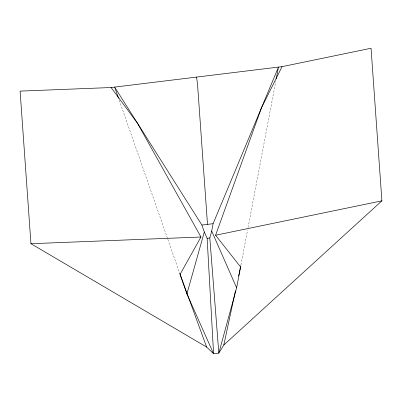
<?xml version="1.0" encoding="UTF-8"?>
<svg xmlns="http://www.w3.org/2000/svg" width="402" height="402" viewBox="0 0 402 402"><rect width="100%" height="100%" fill="white"/><g stroke="black" fill="none" stroke-linecap="round" stroke-linejoin="round"><path stroke-width="0.3" stroke-dasharray="2.01 1.51" d="M240.934 265.084L247.602 229.929M248.069 227.462L275.782 81.274M119.208 100.133L167.644 238.778M167.855 239.371L179.654 273.144"/><path stroke-width="0.6" d="M240.818 265.702L236.627 287.807L218.834 353.107L223.824 344.971L381.9 200.844L371.051 48.255L282.048 66.652L111.078 87.53L20.1 91.118L30.949 243.707L206.628 347.072L213.593 353.745L218.834 353.107L209.814 237.974L211.693 231.08L213.095 223.688L278.47 67.089L276.249 78.807M223.824 344.971L235.466 290.721M238.607 276.094L240.567 266.948L215.588 235.235L261.426 107.937L282.048 66.652M204.322 231.979L207.141 238.306L213.593 353.745L186.9 293.882L204.322 231.979L201.904 225.055L114.65 87.098L118.585 98.354M111.078 87.53L137.404 123.087L200.96 237.019L180.086 274.34L206.628 347.072M215.588 235.235L381.9 200.844M201.904 225.055L213.095 223.688M207.141 238.306L209.814 237.974M30.949 243.707L200.96 237.019M211.693 231.08L236.627 287.807M179.654 273.144L186.9 293.882M196.563 77.094L197.553 84.5L207.497 224.371"/></g></svg>
